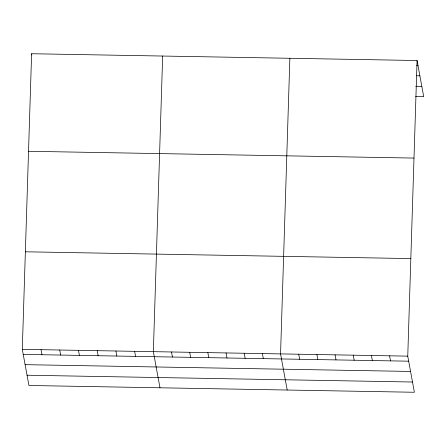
<?xml version="1.0" encoding="UTF-8"?>
<svg xmlns="http://www.w3.org/2000/svg" width="446" height="446" viewBox="0 0 446 446"><rect width="100%" height="100%" fill="white"/><g stroke="black" fill="none" stroke-linecap="round" stroke-linejoin="round"><path stroke-width="0.67" d="M417.071 60.517L407.755 356.137L414.39 392.268L28.929 385.483L22.3 349.352L31.61 53.732L417.071 60.517L423.7 96.648L415.622 96.503M162.667 56.034L153.357 351.66L159.986 387.791M289.867 58.275L280.556 353.901L287.191 390.033M416.648 65.54L417.997 65.568M416.514 75.764L419.876 75.82M415.761 86.284L421.816 86.39M28.538 151.283L413.994 158.074M25.372 251.795L410.833 258.585M22.3 349.352L407.755 356.137M23.225 354.403L408.687 361.188M25.11 364.661L410.565 371.446M27.05 375.225L412.505 382.016M389.587 355.819L390.512 360.87M371.412 355.501L372.343 360.552M353.243 355.178L354.169 360.229M335.069 354.86L336 359.911M316.9 354.542L317.825 359.587M298.731 354.219L299.656 359.27M262.387 353.578L263.313 358.629M244.213 353.26L245.138 358.311M226.044 352.942L226.969 357.987M207.869 352.619L208.795 357.67M189.701 352.301L190.626 357.352M171.526 351.978L172.451 357.029M134.631 351.331L135.562 356.382M115.91 351.002L116.835 356.053M97.189 350.673L98.114 355.724M31.61 53.732L31.844 54.992M78.468 350.344L79.394 355.39M59.742 350.01L60.673 355.061M41.021 349.681L41.952 354.732"/></g></svg>
